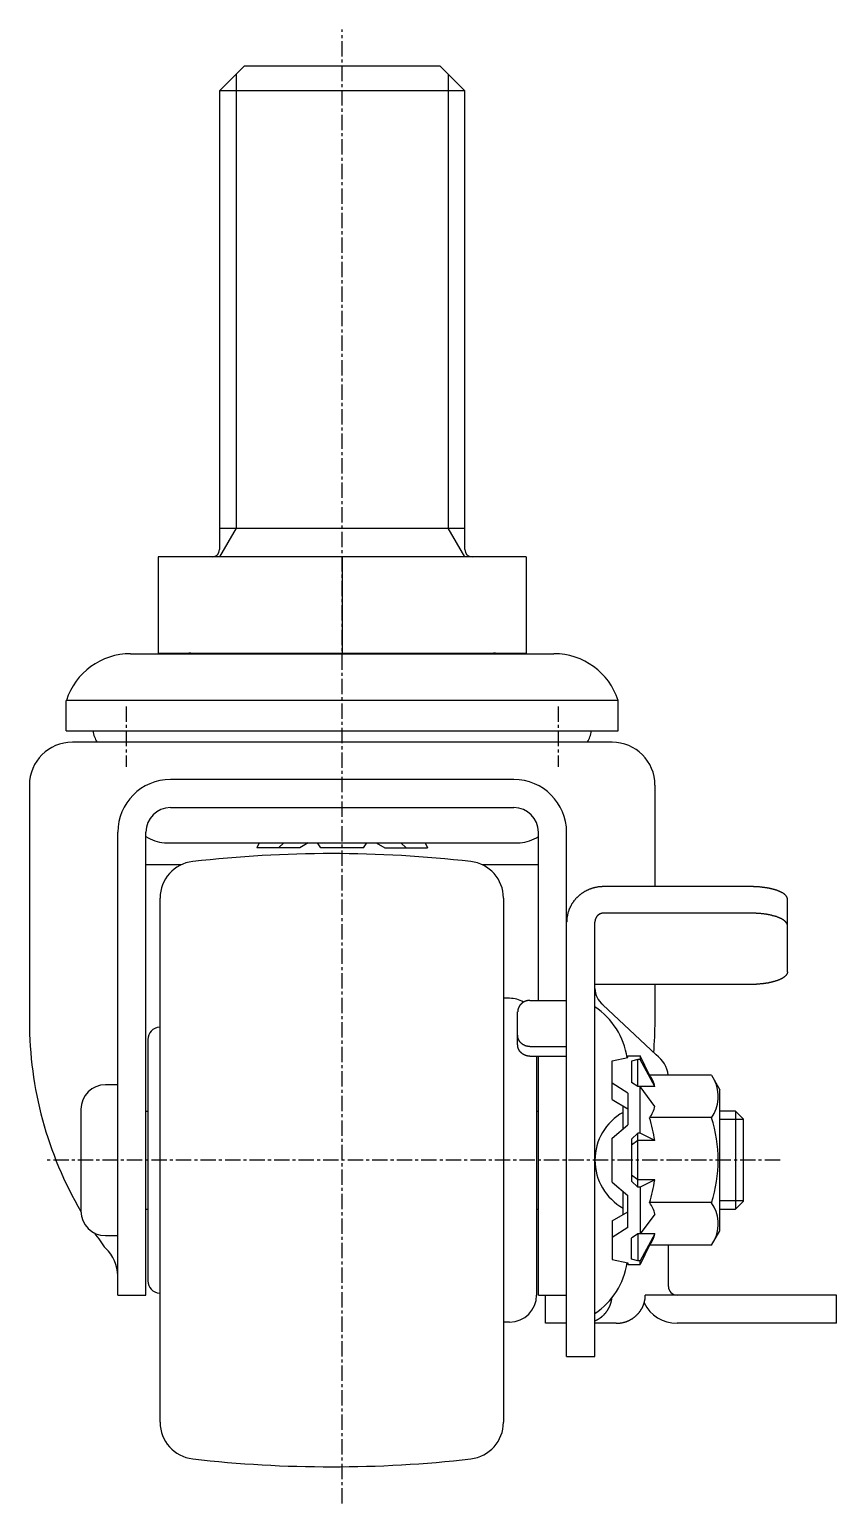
# Model space of a CAD drawing. Extents: x -2807 to -2598, y -941 to -597.
# Drawn here: x -2806.9 to -2741.1, y -833.8 to -713.6 of the extents above; entities that cross this region are included whole.
import ezdxf

# ---------------------------------------------------------------- set-up
doc = ezdxf.new("R2010")
doc.units = 0
doc.linetypes.add('CENTER', pattern=[2, 1.25, -0.25, 0.25, -0.25])
doc.layers.get('0').update_dxf_attribs({"linetype": 'CONTINUOUS'})
doc.layers.add('CENTER', color=1, linetype='CENTER')

msp = doc.modelspace()

# ---------------------------------------------------------------- linework, layer by layer
at = {"color": 7, "linetype": 'CONTINUOUS'}
for p, q in [((-2789.41, -716.59), (-2791.41, -718.59)), ((-2773.41, -716.59), (-2789.41, -716.59)), ((-2771.41, -718.59), (-2773.41, -716.59)), ((-2791.41, -718.59), (-2791.41, -755.99)), ((-2771.41, -718.59), (-2791.41, -718.59)), ((-2771.41, -755.99), (-2771.41, -718.59)), ((-2791.41, -754.24), (-2771.41, -754.24)), ((-2766.41, -756.59), (-2796.41, -756.59)), ((-2796.41, -756.59), (-2796.41, -764.44)), ((-2781.41, -756.59), (-2781.41, -764.44)), ((-2766.41, -756.59), (-2766.41, -764.44)), ((-2796.41, -764.44), (-2766.41, -764.44)), ((-2798.67, -764.49), (-2764.14, -764.49)), ((-2758.91, -768.29), (-2803.91, -768.29)), ((-2803.91, -770.79), (-2803.91, -768.29)), ((-2758.91, -770.79), (-2758.91, -768.29)), ((-2803.91, -770.79), (-2758.91, -770.79)), ((-2759.41, -771.7), (-2803.41, -771.7)), ((-2806.91, -775.2), (-2806.91, -794.46)), ((-2767.41, -774.75), (-2795.41, -774.75)), ((-2755.91, -775.2), (-2755.91, -783.48)), ((-2795.41, -777.04), (-2767.41, -777.04)), ((-2799.71, -816.79), (-2799.71, -779.05)), ((-2797.41, -816.79), (-2797.41, -779.04)), ((-2795.91, -779.92), (-2766.91, -779.92)), ((-2788.18, -779.92), (-2788.36, -780.32)), ((-2786.18, -779.92), (-2786.61, -780.32)), ((-2784.18, -779.92), (-2784.87, -780.32)), ((-2783.15, -780.32), (-2783.41, -779.92)), ((-2779.66, -780.32), (-2779.4, -779.92)), ((-2778.63, -779.92), (-2777.94, -780.32)), ((-2776.63, -779.92), (-2776.2, -780.32)), ((-2774.64, -779.92), (-2774.46, -780.32)), ((-2765.41, -792.76), (-2765.41, -779.04)), ((-2763.11, -821.79), (-2763.11, -779.05)), ((-2784.87, -780.32), (-2788.36, -780.32)), ((-2779.66, -780.32), (-2783.15, -780.32)), ((-2777.94, -780.32), (-2774.46, -780.32)), ((-2794.52, -781.7), (-2797.41, -781.7)), ((-2765.41, -781.7), (-2769.99, -781.7)), ((-2748.11, -783.48), (-2760.11, -783.48)), ((-2796.26, -827.16), (-2796.26, -784.41)), ((-2768.26, -784.41), (-2768.26, -827.16)), ((-2745.11, -790.43), (-2745.11, -784.51)), ((-2748.11, -785.64), (-2760.11, -785.64)), ((-2760.81, -821.79), (-2760.81, -786.38)), ((-2748.11, -791.46), (-2760.81, -791.46)), ((-2755.91, -791.46), (-2755.91, -794.46)), ((-2767.76, -792.59), (-2768.26, -792.59)), ((-2766.11, -792.76), (-2763.11, -792.76)), ((-2755.81, -797.21), (-2760.17, -793.11)), ((-2767.11, -796.37), (-2767.11, -793.7)), ((-2796.26, -794.95), (-2796.31, -794.95)), ((-2797.26, -795.95), (-2797.26, -815.63)), ((-2767.11, -796.52), (-2767.09, -796.52)), ((-2766.11, -796.52), (-2763.11, -796.52)), ((-2766.11, -797.31), (-2763.11, -797.31)), ((-2765.56, -797.31), (-2765.56, -816.79)), ((-2765.41, -816.79), (-2765.41, -797.31)), ((-2759.41, -797.69), (-2758.11, -797.42)), ((-2759.41, -800.84), (-2759.41, -797.69)), ((-2758.11, -797.42), (-2758.11, -797.29)), ((-2758.11, -797.29), (-2757.11, -797.29)), ((-2757.31, -797.58), (-2757.81, -797.72)), ((-2757.81, -797.72), (-2757.81, -799.44)), ((-2757.31, -799.78), (-2757.31, -797.58)), ((-2757.11, -797.58), (-2757.31, -797.58)), ((-2756.34, -798.86), (-2757.11, -797.29)), ((-2757.11, -797.29), (-2757.11, -797.58)), ((-2755.91, -799.79), (-2757.11, -797.58)), ((-2751.29, -798.86), (-2756.34, -798.86)), ((-2751.29, -798.86), (-2750.61, -800.04)), ((-2799.71, -799.64), (-2800.71, -799.64)), ((-2758.11, -800.31), (-2759.41, -799.5)), ((-2758.11, -800.31), (-2758.11, -802.9)), ((-2757.31, -799.78), (-2757.81, -799.44)), ((-2757.11, -799.78), (-2757.31, -799.78)), ((-2755.91, -801.4), (-2757.11, -799.78)), ((-2757.11, -803.59), (-2757.11, -799.78)), ((-2755.91, -799.79), (-2757.1, -799.79)), ((-2750.61, -811.54), (-2750.61, -800.04)), ((-2802.71, -801.64), (-2802.71, -809.94)), ((-2759.41, -800.84), (-2758.11, -801.59)), ((-2758.51, -803.24), (-2758.51, -801.36)), ((-2797.41, -801.79), (-2797.26, -801.79)), ((-2765.56, -801.79), (-2765.41, -801.79)), ((-2759.41, -803.98), (-2758.11, -802.9)), ((-2751.29, -802.32), (-2756.34, -802.32)), ((-2749.33, -801.79), (-2750.61, -801.79)), ((-2749.33, -801.79), (-2749.33, -809.79)), ((-2749.33, -801.79), (-2748.71, -802.41)), ((-2748.71, -802.41), (-2748.71, -809.16)), ((-2759.41, -807.59), (-2759.41, -803.98)), ((-2757.31, -803.59), (-2757.81, -804.08)), ((-2757.81, -804.08), (-2757.81, -807.5)), ((-2757.31, -807.99), (-2757.31, -803.59)), ((-2757.11, -803.59), (-2757.31, -803.59)), ((-2755.92, -804.18), (-2757.11, -803.59)), ((-2757.31, -804.18), (-2757.81, -804.56)), ((-2755.92, -804.18), (-2757.31, -804.18)), ((-2759.41, -807.59), (-2758.11, -808.67)), ((-2757.31, -807.4), (-2757.81, -807.01)), ((-2757.31, -807.99), (-2757.81, -807.5)), ((-2755.92, -807.4), (-2757.31, -807.4)), ((-2755.92, -807.4), (-2757.11, -807.99)), ((-2758.51, -810.22), (-2758.51, -808.34)), ((-2758.11, -811.27), (-2758.11, -808.67)), ((-2757.11, -807.99), (-2757.31, -807.99)), ((-2757.11, -807.99), (-2757.11, -811.8)), ((-2797.41, -809.79), (-2797.26, -809.79)), ((-2765.56, -809.79), (-2765.41, -809.79)), ((-2759.41, -810.74), (-2758.11, -809.99)), ((-2751.29, -809.25), (-2756.34, -809.25)), ((-2750.61, -809.79), (-2749.33, -809.79)), ((-2749.33, -809.79), (-2748.71, -809.16)), ((-2759.41, -810.74), (-2759.41, -813.88)), ((-2758.11, -811.27), (-2759.41, -812.08)), ((-2755.91, -810.18), (-2757.11, -811.8)), ((-2800.71, -811.94), (-2799.71, -811.94)), ((-2757.31, -811.8), (-2757.81, -812.14)), ((-2757.81, -813.86), (-2757.81, -812.14)), ((-2757.31, -811.8), (-2757.31, -814)), ((-2757.11, -811.8), (-2757.31, -811.8)), ((-2755.91, -811.79), (-2757.11, -814)), ((-2755.91, -811.79), (-2757.1, -811.79)), ((-2751.29, -812.72), (-2750.61, -811.54)), ((-2756.34, -812.72), (-2757.11, -814.29)), ((-2751.29, -812.72), (-2756.34, -812.72)), ((-2754.81, -816.09), (-2754.81, -812.72)), ((-2759.41, -813.88), (-2758.11, -814.16)), ((-2758.11, -814.16), (-2758.11, -814.29)), ((-2758.11, -814.29), (-2757.11, -814.29)), ((-2757.31, -814), (-2757.81, -813.86)), ((-2757.11, -814), (-2757.31, -814)), ((-2757.11, -814.29), (-2757.11, -814)), ((-2799.71, -816.79), (-2797.41, -816.79)), ((-2796.26, -816.63), (-2796.31, -816.63)), ((-2765.41, -816.79), (-2763.11, -816.79)), ((-2764.83, -819.09), (-2764.83, -816.79)), ((-2741.11, -816.79), (-2756.7, -816.79)), ((-2741.11, -819.09), (-2741.11, -816.79)), ((-2767.76, -818.99), (-2768.26, -818.99)), ((-2763.11, -819.09), (-2764.83, -819.09)), ((-2759.06, -819.09), (-2760.81, -819.09)), ((-2741.11, -819.09), (-2754.11, -819.09)), ((-2763.11, -821.79), (-2760.81, -821.79))]:
    msp.add_line(p, q, dxfattribs=at)
at = {"color": 3, "linetype": 'CONTINUOUS'}
for p, q in [((-2790.05, -717.23), (-2790.05, -754.24)), ((-2772.76, -717.23), (-2772.76, -754.24)), ((-2790.05, -754.24), (-2791.41, -756.59)), ((-2771.41, -756.59), (-2772.76, -754.24)), ((-2748.71, -802.47), (-2750.61, -802.47)), ((-2748.71, -809.11), (-2750.61, -809.11))]:
    msp.add_line(p, q, dxfattribs=at)
at = {"color": 7, "linetype": 'CONTINUOUS'}
for points in [[(-2760.11, -783.48, 0), (-2760.14, -783.48, 0), (-2760.18, -783.48, 0), (-2760.22, -783.48, 0), (-2760.25, -783.49, 0), (-2760.29, -783.49, 0), (-2760.33, -783.49, 0), (-2760.36, -783.49, 0), (-2760.4, -783.5, 0), (-2760.44, -783.5, 0), (-2760.47, -783.5, 0), (-2760.51, -783.51, 0), (-2760.55, -783.51, 0), (-2760.58, -783.52, 0), (-2760.62, -783.52, 0), (-2760.65, -783.53, 0), (-2760.69, -783.54, 0), (-2760.73, -783.54, 0), (-2760.76, -783.55, 0), (-2760.8, -783.56, 0), (-2760.83, -783.57, 0), (-2760.87, -783.58, 0), (-2760.91, -783.59, 0), (-2760.94, -783.6, 0), (-2760.98, -783.61, 0), (-2761.01, -783.62, 0), (-2761.05, -783.63, 0), (-2761.08, -783.64, 0), (-2761.12, -783.65, 0), (-2761.15, -783.66, 0), (-2761.18, -783.68, 0), (-2761.22, -783.69, 0), (-2761.25, -783.7, 0), (-2761.29, -783.72, 0), (-2761.32, -783.73, 0), (-2761.35, -783.75, 0), (-2761.39, -783.76, 0), (-2761.42, -783.78, 0), (-2761.45, -783.79, 0), (-2761.49, -783.81, 0), (-2761.52, -783.82, 0), (-2761.55, -783.84, 0), (-2761.58, -783.86, 0), (-2761.62, -783.88, 0), (-2761.65, -783.89, 0), (-2761.68, -783.91, 0), (-2761.71, -783.93, 0), (-2761.74, -783.95, 0), (-2761.77, -783.97, 0), (-2761.8, -783.99, 0), (-2761.83, -784.01, 0), (-2761.86, -784.03, 0), (-2761.89, -784.05, 0), (-2761.92, -784.07, 0), (-2761.95, -784.1, 0), (-2761.98, -784.12, 0), (-2762.01, -784.14, 0), (-2762.04, -784.16, 0), (-2762.06, -784.19, 0), (-2762.09, -784.21, 0), (-2762.12, -784.23, 0), (-2762.15, -784.26, 0), (-2762.17, -784.28, 0), (-2762.2, -784.31, 0), (-2762.23, -784.33, 0), (-2762.25, -784.36, 0), (-2762.28, -784.38, 0), (-2762.3, -784.41, 0), (-2762.33, -784.43, 0), (-2762.35, -784.46, 0), (-2762.38, -784.49, 0), (-2762.4, -784.51, 0), (-2762.42, -784.54, 0), (-2762.45, -784.57, 0), (-2762.47, -784.6, 0), (-2762.49, -784.63, 0), (-2762.51, -784.65, 0), (-2762.54, -784.68, 0), (-2762.56, -784.71, 0), (-2762.58, -784.74, 0), (-2762.6, -784.77, 0), (-2762.62, -784.8, 0), (-2762.64, -784.83, 0), (-2762.66, -784.86, 0), (-2762.68, -784.89, 0), (-2762.7, -784.92, 0), (-2762.72, -784.95, 0), (-2762.73, -784.98, 0), (-2762.75, -785.01, 0), (-2762.77, -785.05, 0), (-2762.78, -785.08, 0), (-2762.8, -785.11, 0), (-2762.82, -785.14, 0), (-2762.83, -785.17, 0), (-2762.85, -785.21, 0), (-2762.86, -785.24, 0), (-2762.88, -785.27, 0), (-2762.89, -785.3, 0), (-2762.9, -785.34, 0), (-2762.92, -785.37, 0), (-2762.93, -785.4, 0), (-2762.94, -785.44, 0), (-2762.95, -785.47, 0), (-2762.97, -785.51, 0), (-2762.98, -785.54, 0), (-2762.99, -785.57, 0), (-2763, -785.61, 0), (-2763.01, -785.64, 0), (-2763.02, -785.68, 0), (-2763.02, -785.71, 0), (-2763.03, -785.75, 0), (-2763.04, -785.78, 0), (-2763.05, -785.82, 0), (-2763.05, -785.85, 0), (-2763.06, -785.89, 0), (-2763.07, -785.92, 0), (-2763.07, -785.96, 0), (-2763.08, -785.99, 0), (-2763.08, -786.03, 0), (-2763.09, -786.06, 0), (-2763.09, -786.1, 0), (-2763.09, -786.13, 0), (-2763.1, -786.17, 0), (-2763.1, -786.2, 0), (-2763.1, -786.24, 0), (-2763.1, -786.27, 0), (-2763.1, -786.31, 0), (-2763.1, -786.35, 0), (-2763.11, -786.38, 0)], [(-2745.11, -784.51, 0), (-2745.11, -784.49, 0), (-2745.11, -784.48, 0), (-2745.11, -784.47, 0), (-2745.11, -784.46, 0), (-2745.11, -784.45, 0), (-2745.11, -784.43, 0), (-2745.12, -784.42, 0), (-2745.12, -784.41, 0), (-2745.12, -784.39, 0), (-2745.13, -784.38, 0), (-2745.13, -784.37, 0), (-2745.14, -784.36, 0), (-2745.14, -784.35, 0), (-2745.15, -784.33, 0), (-2745.16, -784.32, 0), (-2745.16, -784.31, 0), (-2745.17, -784.29, 0), (-2745.18, -784.28, 0), (-2745.19, -784.27, 0), (-2745.2, -784.26, 0), (-2745.2, -784.25, 0), (-2745.21, -784.23, 0), (-2745.22, -784.22, 0), (-2745.23, -784.21, 0), (-2745.25, -784.2, 0), (-2745.26, -784.19, 0), (-2745.27, -784.17, 0), (-2745.28, -784.16, 0), (-2745.29, -784.15, 0), (-2745.31, -784.14, 0), (-2745.32, -784.13, 0), (-2745.33, -784.11, 0), (-2745.35, -784.1, 0), (-2745.36, -784.09, 0), (-2745.38, -784.08, 0), (-2745.39, -784.07, 0), (-2745.41, -784.06, 0), (-2745.43, -784.05, 0), (-2745.44, -784.03, 0), (-2745.46, -784.02, 0), (-2745.48, -784.01, 0), (-2745.49, -784, 0), (-2745.51, -783.99, 0), (-2745.53, -783.98, 0), (-2745.55, -783.97, 0), (-2745.57, -783.96, 0), (-2745.59, -783.95, 0), (-2745.61, -783.94, 0), (-2745.63, -783.93, 0), (-2745.65, -783.92, 0), (-2745.67, -783.91, 0), (-2745.7, -783.9, 0), (-2745.72, -783.89, 0), (-2745.74, -783.88, 0), (-2745.76, -783.87, 0), (-2745.79, -783.86, 0), (-2745.81, -783.85, 0), (-2745.83, -783.84, 0), (-2745.86, -783.83, 0), (-2745.88, -783.82, 0), (-2745.91, -783.81, 0), (-2745.93, -783.8, 0), (-2745.96, -783.79, 0), (-2745.98, -783.78, 0), (-2746.01, -783.77, 0), (-2746.04, -783.76, 0), (-2746.06, -783.76, 0), (-2746.09, -783.75, 0), (-2746.12, -783.74, 0), (-2746.15, -783.73, 0), (-2746.17, -783.72, 0), (-2746.2, -783.72, 0), (-2746.23, -783.71, 0), (-2746.26, -783.7, 0), (-2746.29, -783.69, 0), (-2746.32, -783.68, 0), (-2746.35, -783.68, 0), (-2746.38, -783.67, 0), (-2746.41, -783.66, 0), (-2746.44, -783.65, 0), (-2746.47, -783.65, 0), (-2746.5, -783.64, 0), (-2746.53, -783.63, 0), (-2746.56, -783.63, 0), (-2746.59, -783.62, 0), (-2746.63, -783.61, 0), (-2746.66, -783.61, 0), (-2746.69, -783.6, 0), (-2746.72, -783.6, 0), (-2746.76, -783.59, 0), (-2746.79, -783.59, 0), (-2746.82, -783.58, 0), (-2746.86, -783.58, 0), (-2746.89, -783.57, 0), (-2746.92, -783.57, 0), (-2746.96, -783.56, 0), (-2746.99, -783.55, 0), (-2747.03, -783.55, 0), (-2747.06, -783.55, 0), (-2747.09, -783.54, 0), (-2747.13, -783.54, 0), (-2747.16, -783.53, 0), (-2747.2, -783.53, 0), (-2747.23, -783.53, 0), (-2747.27, -783.52, 0), (-2747.3, -783.52, 0), (-2747.34, -783.52, 0), (-2747.38, -783.51, 0), (-2747.41, -783.51, 0), (-2747.45, -783.51, 0), (-2747.48, -783.5, 0), (-2747.52, -783.5, 0), (-2747.56, -783.5, 0), (-2747.59, -783.5, 0), (-2747.63, -783.5, 0), (-2747.66, -783.49, 0), (-2747.7, -783.49, 0), (-2747.74, -783.49, 0), (-2747.77, -783.49, 0), (-2747.81, -783.49, 0), (-2747.85, -783.49, 0), (-2747.88, -783.48, 0), (-2747.92, -783.48, 0), (-2747.96, -783.48, 0), (-2747.99, -783.48, 0), (-2748.03, -783.48, 0), (-2748.07, -783.48, 0), (-2748.11, -783.48, 0)], [(-2760.11, -785.64, 0), (-2760.11, -785.64, 0), (-2760.12, -785.64, 0), (-2760.13, -785.64, 0), (-2760.14, -785.64, 0), (-2760.15, -785.64, 0), (-2760.16, -785.64, 0), (-2760.17, -785.65, 0), (-2760.17, -785.65, 0), (-2760.18, -785.65, 0), (-2760.19, -785.65, 0), (-2760.2, -785.65, 0), (-2760.21, -785.65, 0), (-2760.22, -785.65, 0), (-2760.22, -785.65, 0), (-2760.23, -785.65, 0), (-2760.24, -785.66, 0), (-2760.25, -785.66, 0), (-2760.26, -785.66, 0), (-2760.27, -785.66, 0), (-2760.28, -785.66, 0), (-2760.28, -785.67, 0), (-2760.29, -785.67, 0), (-2760.3, -785.67, 0), (-2760.31, -785.67, 0), (-2760.32, -785.68, 0), (-2760.32, -785.68, 0), (-2760.33, -785.68, 0), (-2760.34, -785.69, 0), (-2760.35, -785.69, 0), (-2760.36, -785.69, 0), (-2760.37, -785.7, 0), (-2760.37, -785.7, 0), (-2760.38, -785.7, 0), (-2760.39, -785.71, 0), (-2760.4, -785.71, 0), (-2760.4, -785.71, 0), (-2760.41, -785.72, 0), (-2760.42, -785.72, 0), (-2760.43, -785.73, 0), (-2760.44, -785.73, 0), (-2760.44, -785.74, 0), (-2760.45, -785.74, 0), (-2760.46, -785.74, 0), (-2760.46, -785.75, 0), (-2760.47, -785.75, 0), (-2760.48, -785.76, 0), (-2760.49, -785.76, 0), (-2760.49, -785.77, 0), (-2760.5, -785.77, 0), (-2760.51, -785.78, 0), (-2760.52, -785.78, 0), (-2760.52, -785.79, 0), (-2760.53, -785.79, 0), (-2760.54, -785.8, 0), (-2760.54, -785.8, 0), (-2760.55, -785.81, 0), (-2760.56, -785.82, 0), (-2760.56, -785.82, 0), (-2760.57, -785.83, 0), (-2760.58, -785.83, 0), (-2760.58, -785.84, 0), (-2760.59, -785.85, 0), (-2760.59, -785.85, 0), (-2760.6, -785.86, 0), (-2760.61, -785.87, 0), (-2760.61, -785.87, 0), (-2760.62, -785.88, 0), (-2760.62, -785.89, 0), (-2760.63, -785.89, 0), (-2760.64, -785.9, 0), (-2760.64, -785.91, 0), (-2760.65, -785.91, 0), (-2760.65, -785.92, 0), (-2760.66, -785.93, 0), (-2760.66, -785.93, 0), (-2760.67, -785.94, 0), (-2760.67, -785.95, 0), (-2760.68, -785.96, 0), (-2760.68, -785.96, 0), (-2760.69, -785.97, 0), (-2760.69, -785.98, 0), (-2760.7, -785.99, 0), (-2760.7, -785.99, 0), (-2760.71, -786, 0), (-2760.71, -786.01, 0), (-2760.71, -786.02, 0), (-2760.72, -786.03, 0), (-2760.72, -786.03, 0), (-2760.73, -786.04, 0), (-2760.73, -786.05, 0), (-2760.73, -786.06, 0), (-2760.74, -786.07, 0), (-2760.74, -786.07, 0), (-2760.75, -786.08, 0), (-2760.75, -786.09, 0), (-2760.75, -786.1, 0), (-2760.76, -786.11, 0), (-2760.76, -786.12, 0), (-2760.76, -786.12, 0), (-2760.76, -786.13, 0), (-2760.77, -786.14, 0), (-2760.77, -786.15, 0), (-2760.77, -786.16, 0), (-2760.77, -786.17, 0), (-2760.78, -786.18, 0), (-2760.78, -786.18, 0), (-2760.78, -786.19, 0), (-2760.78, -786.2, 0), (-2760.79, -786.21, 0), (-2760.79, -786.22, 0), (-2760.79, -786.23, 0), (-2760.79, -786.24, 0), (-2760.79, -786.25, 0), (-2760.79, -786.26, 0), (-2760.8, -786.26, 0), (-2760.8, -786.27, 0), (-2760.8, -786.28, 0), (-2760.8, -786.29, 0), (-2760.8, -786.3, 0), (-2760.8, -786.31, 0), (-2760.8, -786.32, 0), (-2760.8, -786.33, 0), (-2760.8, -786.34, 0), (-2760.8, -786.35, 0), (-2760.8, -786.36, 0), (-2760.8, -786.36, 0), (-2760.81, -786.37, 0), (-2760.81, -786.38, 0)], [(-2745.11, -786.67, 0), (-2745.11, -786.66, 0), (-2745.11, -786.64, 0), (-2745.11, -786.63, 0), (-2745.11, -786.62, 0), (-2745.11, -786.61, 0), (-2745.11, -786.59, 0), (-2745.12, -786.58, 0), (-2745.12, -786.57, 0), (-2745.12, -786.56, 0), (-2745.13, -786.54, 0), (-2745.13, -786.53, 0), (-2745.14, -786.52, 0), (-2745.14, -786.51, 0), (-2745.15, -786.49, 0), (-2745.16, -786.48, 0), (-2745.16, -786.47, 0), (-2745.17, -786.46, 0), (-2745.18, -786.44, 0), (-2745.19, -786.43, 0), (-2745.2, -786.42, 0), (-2745.2, -786.41, 0), (-2745.21, -786.39, 0), (-2745.22, -786.38, 0), (-2745.23, -786.37, 0), (-2745.25, -786.36, 0), (-2745.26, -786.35, 0), (-2745.27, -786.34, 0), (-2745.28, -786.32, 0), (-2745.29, -786.31, 0), (-2745.31, -786.3, 0), (-2745.32, -786.29, 0), (-2745.33, -786.28, 0), (-2745.35, -786.26, 0), (-2745.36, -786.25, 0), (-2745.38, -786.24, 0), (-2745.39, -786.23, 0), (-2745.41, -786.22, 0), (-2745.43, -786.21, 0), (-2745.44, -786.2, 0), (-2745.46, -786.18, 0), (-2745.48, -786.17, 0), (-2745.49, -786.16, 0), (-2745.51, -786.15, 0), (-2745.53, -786.14, 0), (-2745.55, -786.13, 0), (-2745.57, -786.12, 0), (-2745.59, -786.11, 0), (-2745.61, -786.1, 0), (-2745.63, -786.09, 0), (-2745.65, -786.08, 0), (-2745.67, -786.07, 0), (-2745.7, -786.06, 0), (-2745.72, -786.05, 0), (-2745.74, -786.04, 0), (-2745.76, -786.03, 0), (-2745.79, -786.02, 0), (-2745.81, -786.01, 0), (-2745.83, -786, 0), (-2745.86, -785.99, 0), (-2745.88, -785.98, 0), (-2745.91, -785.97, 0), (-2745.93, -785.96, 0), (-2745.96, -785.95, 0), (-2745.98, -785.94, 0), (-2746.01, -785.93, 0), (-2746.04, -785.93, 0), (-2746.06, -785.92, 0), (-2746.09, -785.91, 0), (-2746.12, -785.9, 0), (-2746.15, -785.89, 0), (-2746.17, -785.88, 0), (-2746.2, -785.88, 0), (-2746.23, -785.87, 0), (-2746.26, -785.86, 0), (-2746.29, -785.85, 0), (-2746.32, -785.85, 0), (-2746.35, -785.84, 0), (-2746.38, -785.83, 0), (-2746.41, -785.82, 0), (-2746.44, -785.82, 0), (-2746.47, -785.81, 0), (-2746.5, -785.8, 0), (-2746.53, -785.79, 0), (-2746.56, -785.79, 0), (-2746.59, -785.78, 0), (-2746.63, -785.78, 0), (-2746.66, -785.77, 0), (-2746.69, -785.76, 0), (-2746.72, -785.76, 0), (-2746.76, -785.75, 0), (-2746.79, -785.75, 0), (-2746.82, -785.74, 0), (-2746.86, -785.74, 0), (-2746.89, -785.73, 0), (-2746.92, -785.73, 0), (-2746.96, -785.72, 0), (-2746.99, -785.72, 0), (-2747.03, -785.71, 0), (-2747.06, -785.71, 0), (-2747.09, -785.7, 0), (-2747.13, -785.7, 0), (-2747.16, -785.7, 0), (-2747.2, -785.69, 0), (-2747.23, -785.69, 0), (-2747.27, -785.68, 0), (-2747.3, -785.68, 0), (-2747.34, -785.68, 0), (-2747.38, -785.67, 0), (-2747.41, -785.67, 0), (-2747.45, -785.67, 0), (-2747.48, -785.66, 0), (-2747.52, -785.66, 0), (-2747.56, -785.66, 0), (-2747.59, -785.66, 0), (-2747.63, -785.66, 0), (-2747.66, -785.65, 0), (-2747.7, -785.65, 0), (-2747.74, -785.65, 0), (-2747.77, -785.65, 0), (-2747.81, -785.65, 0), (-2747.85, -785.65, 0), (-2747.88, -785.65, 0), (-2747.92, -785.64, 0), (-2747.96, -785.64, 0), (-2747.99, -785.64, 0), (-2748.03, -785.64, 0), (-2748.07, -785.64, 0), (-2748.11, -785.64, 0)], [(-2745.11, -790.43, 0), (-2745.11, -790.44, 0), (-2745.11, -790.46, 0), (-2745.11, -790.47, 0), (-2745.11, -790.48, 0), (-2745.11, -790.49, 0), (-2745.11, -790.51, 0), (-2745.12, -790.52, 0), (-2745.12, -790.53, 0), (-2745.12, -790.54, 0), (-2745.13, -790.56, 0), (-2745.13, -790.57, 0), (-2745.14, -790.58, 0), (-2745.14, -790.59, 0), (-2745.15, -790.61, 0), (-2745.16, -790.62, 0), (-2745.16, -790.63, 0), (-2745.17, -790.64, 0), (-2745.18, -790.66, 0), (-2745.19, -790.67, 0), (-2745.2, -790.68, 0), (-2745.2, -790.69, 0), (-2745.21, -790.71, 0), (-2745.22, -790.72, 0), (-2745.23, -790.73, 0), (-2745.25, -790.74, 0), (-2745.26, -790.75, 0), (-2745.27, -790.76, 0), (-2745.28, -790.78, 0), (-2745.29, -790.79, 0), (-2745.31, -790.8, 0), (-2745.32, -790.81, 0), (-2745.33, -790.82, 0), (-2745.35, -790.84, 0), (-2745.36, -790.85, 0), (-2745.38, -790.86, 0), (-2745.39, -790.87, 0), (-2745.41, -790.88, 0), (-2745.43, -790.89, 0), (-2745.44, -790.9, 0), (-2745.46, -790.91, 0), (-2745.48, -790.93, 0), (-2745.49, -790.94, 0), (-2745.51, -790.95, 0), (-2745.53, -790.96, 0), (-2745.55, -790.97, 0), (-2745.57, -790.98, 0), (-2745.59, -790.99, 0), (-2745.61, -791, 0), (-2745.63, -791.01, 0), (-2745.65, -791.02, 0), (-2745.67, -791.03, 0), (-2745.7, -791.04, 0), (-2745.72, -791.05, 0), (-2745.74, -791.06, 0), (-2745.76, -791.07, 0), (-2745.79, -791.08, 0), (-2745.81, -791.09, 0), (-2745.83, -791.1, 0), (-2745.86, -791.11, 0), (-2745.88, -791.12, 0), (-2745.91, -791.13, 0), (-2745.93, -791.14, 0), (-2745.96, -791.15, 0), (-2745.98, -791.16, 0), (-2746.01, -791.17, 0), (-2746.04, -791.17, 0), (-2746.06, -791.18, 0), (-2746.09, -791.19, 0), (-2746.12, -791.2, 0), (-2746.15, -791.21, 0), (-2746.17, -791.22, 0), (-2746.2, -791.22, 0), (-2746.23, -791.23, 0), (-2746.26, -791.24, 0), (-2746.29, -791.25, 0), (-2746.32, -791.25, 0), (-2746.35, -791.26, 0), (-2746.38, -791.27, 0), (-2746.41, -791.28, 0), (-2746.44, -791.28, 0), (-2746.47, -791.29, 0), (-2746.5, -791.3, 0), (-2746.53, -791.3, 0), (-2746.56, -791.31, 0), (-2746.59, -791.32, 0), (-2746.63, -791.32, 0), (-2746.66, -791.33, 0), (-2746.69, -791.34, 0), (-2746.72, -791.34, 0), (-2746.76, -791.35, 0), (-2746.79, -791.35, 0), (-2746.82, -791.36, 0), (-2746.86, -791.36, 0), (-2746.89, -791.37, 0), (-2746.92, -791.37, 0), (-2746.96, -791.38, 0), (-2746.99, -791.38, 0), (-2747.03, -791.39, 0), (-2747.06, -791.39, 0), (-2747.09, -791.4, 0), (-2747.13, -791.4, 0), (-2747.16, -791.41, 0), (-2747.2, -791.41, 0), (-2747.23, -791.41, 0), (-2747.27, -791.42, 0), (-2747.3, -791.42, 0), (-2747.34, -791.42, 0), (-2747.38, -791.43, 0), (-2747.41, -791.43, 0), (-2747.45, -791.43, 0), (-2747.48, -791.43, 0), (-2747.52, -791.44, 0), (-2747.56, -791.44, 0), (-2747.59, -791.44, 0), (-2747.63, -791.44, 0), (-2747.66, -791.45, 0), (-2747.7, -791.45, 0), (-2747.74, -791.45, 0), (-2747.77, -791.45, 0), (-2747.81, -791.45, 0), (-2747.85, -791.45, 0), (-2747.88, -791.46, 0), (-2747.92, -791.46, 0), (-2747.96, -791.46, 0), (-2747.99, -791.46, 0), (-2748.03, -791.46, 0), (-2748.07, -791.46, 0), (-2748.11, -791.46, 0)], [(-2766.11, -792.76, 0), (-2766.12, -792.76, 0), (-2766.13, -792.76, 0), (-2766.14, -792.76, 0), (-2766.15, -792.76, 0), (-2766.17, -792.77, 0), (-2766.18, -792.77, 0), (-2766.19, -792.77, 0), (-2766.2, -792.77, 0), (-2766.22, -792.77, 0), (-2766.23, -792.77, 0), (-2766.24, -792.77, 0), (-2766.25, -792.77, 0), (-2766.26, -792.78, 0), (-2766.28, -792.78, 0), (-2766.29, -792.78, 0), (-2766.3, -792.78, 0), (-2766.31, -792.78, 0), (-2766.32, -792.79, 0), (-2766.34, -792.79, 0), (-2766.35, -792.79, 0), (-2766.36, -792.79, 0), (-2766.37, -792.8, 0), (-2766.38, -792.8, 0), (-2766.4, -792.8, 0), (-2766.41, -792.81, 0), (-2766.42, -792.81, 0), (-2766.43, -792.82, 0), (-2766.44, -792.82, 0), (-2766.45, -792.82, 0), (-2766.47, -792.83, 0), (-2766.48, -792.83, 0), (-2766.49, -792.84, 0), (-2766.5, -792.84, 0), (-2766.51, -792.85, 0), (-2766.52, -792.85, 0), (-2766.53, -792.85, 0), (-2766.54, -792.86, 0), (-2766.55, -792.87, 0), (-2766.57, -792.87, 0), (-2766.58, -792.87, 0), (-2766.59, -792.88, 0), (-2766.6, -792.89, 0), (-2766.61, -792.89, 0), (-2766.62, -792.9, 0), (-2766.63, -792.9, 0), (-2766.64, -792.91, 0), (-2766.65, -792.92, 0), (-2766.66, -792.92, 0), (-2766.67, -792.93, 0), (-2766.68, -792.94, 0), (-2766.69, -792.94, 0), (-2766.7, -792.95, 0), (-2766.71, -792.96, 0), (-2766.72, -792.96, 0), (-2766.73, -792.97, 0), (-2766.74, -792.98, 0), (-2766.75, -792.99, 0), (-2766.76, -792.99, 0), (-2766.77, -793, 0), (-2766.78, -793.01, 0), (-2766.79, -793.01, 0), (-2766.79, -793.02, 0), (-2766.8, -793.03, 0), (-2766.81, -793.04, 0), (-2766.82, -793.05, 0), (-2766.83, -793.06, 0), (-2766.84, -793.06, 0), (-2766.85, -793.07, 0), (-2766.85, -793.08, 0), (-2766.86, -793.09, 0), (-2766.87, -793.1, 0), (-2766.88, -793.11, 0), (-2766.89, -793.12, 0), (-2766.89, -793.13, 0), (-2766.9, -793.13, 0), (-2766.91, -793.14, 0), (-2766.92, -793.15, 0), (-2766.92, -793.16, 0), (-2766.93, -793.17, 0), (-2766.94, -793.18, 0), (-2766.94, -793.19, 0), (-2766.95, -793.2, 0), (-2766.96, -793.21, 0), (-2766.96, -793.22, 0), (-2766.97, -793.23, 0), (-2766.98, -793.24, 0), (-2766.98, -793.25, 0), (-2766.99, -793.26, 0), (-2766.99, -793.27, 0), (-2767, -793.28, 0), (-2767, -793.29, 0), (-2767.01, -793.3, 0), (-2767.01, -793.31, 0), (-2767.02, -793.32, 0), (-2767.02, -793.33, 0), (-2767.03, -793.34, 0), (-2767.03, -793.36, 0), (-2767.04, -793.37, 0), (-2767.04, -793.38, 0), (-2767.05, -793.39, 0), (-2767.05, -793.4, 0), (-2767.05, -793.41, 0), (-2767.06, -793.42, 0), (-2767.06, -793.43, 0), (-2767.07, -793.44, 0), (-2767.07, -793.45, 0), (-2767.07, -793.46, 0), (-2767.08, -793.48, 0), (-2767.08, -793.49, 0), (-2767.08, -793.5, 0), (-2767.08, -793.51, 0), (-2767.09, -793.52, 0), (-2767.09, -793.53, 0), (-2767.09, -793.54, 0), (-2767.09, -793.55, 0), (-2767.09, -793.57, 0), (-2767.1, -793.58, 0), (-2767.1, -793.59, 0), (-2767.1, -793.6, 0), (-2767.1, -793.61, 0), (-2767.1, -793.62, 0), (-2767.1, -793.63, 0), (-2767.1, -793.65, 0), (-2767.1, -793.66, 0), (-2767.1, -793.67, 0), (-2767.1, -793.68, 0), (-2767.11, -793.69, 0), (-2767.11, -793.7, 0)], [(-2766.11, -796.52, 0), (-2766.12, -796.52, 0), (-2766.13, -796.52, 0), (-2766.14, -796.52, 0), (-2766.15, -796.52, 0), (-2766.17, -796.52, 0), (-2766.18, -796.52, 0), (-2766.19, -796.52, 0), (-2766.2, -796.52, 0), (-2766.22, -796.52, 0), (-2766.23, -796.52, 0), (-2766.24, -796.51, 0), (-2766.25, -796.51, 0), (-2766.26, -796.51, 0), (-2766.28, -796.51, 0), (-2766.29, -796.51, 0), (-2766.3, -796.5, 0), (-2766.31, -796.5, 0), (-2766.32, -796.5, 0), (-2766.34, -796.5, 0), (-2766.35, -796.49, 0), (-2766.36, -796.49, 0), (-2766.37, -796.49, 0), (-2766.38, -796.49, 0), (-2766.4, -796.48, 0), (-2766.41, -796.48, 0), (-2766.42, -796.48, 0), (-2766.43, -796.47, 0), (-2766.44, -796.47, 0), (-2766.45, -796.46, 0), (-2766.47, -796.46, 0), (-2766.48, -796.46, 0), (-2766.49, -796.45, 0), (-2766.5, -796.45, 0), (-2766.51, -796.44, 0), (-2766.52, -796.44, 0), (-2766.53, -796.43, 0), (-2766.54, -796.43, 0), (-2766.55, -796.42, 0), (-2766.57, -796.42, 0), (-2766.58, -796.41, 0), (-2766.59, -796.41, 0), (-2766.6, -796.4, 0), (-2766.61, -796.39, 0), (-2766.62, -796.39, 0), (-2766.63, -796.38, 0), (-2766.64, -796.38, 0), (-2766.65, -796.37, 0), (-2766.66, -796.37, 0), (-2766.67, -796.36, 0), (-2766.68, -796.35, 0), (-2766.69, -796.35, 0), (-2766.7, -796.34, 0), (-2766.71, -796.33, 0), (-2766.72, -796.32, 0), (-2766.73, -796.32, 0), (-2766.74, -796.31, 0), (-2766.75, -796.3, 0), (-2766.76, -796.29, 0), (-2766.77, -796.29, 0), (-2766.78, -796.28, 0), (-2766.79, -796.27, 0), (-2766.79, -796.26, 0), (-2766.8, -796.26, 0), (-2766.81, -796.25, 0), (-2766.82, -796.24, 0), (-2766.83, -796.23, 0), (-2766.84, -796.22, 0), (-2766.85, -796.21, 0), (-2766.85, -796.21, 0), (-2766.86, -796.2, 0), (-2766.87, -796.19, 0), (-2766.88, -796.18, 0), (-2766.89, -796.17, 0), (-2766.89, -796.16, 0), (-2766.9, -796.15, 0), (-2766.91, -796.14, 0), (-2766.92, -796.13, 0), (-2766.92, -796.12, 0), (-2766.93, -796.11, 0), (-2766.94, -796.11, 0), (-2766.94, -796.1, 0), (-2766.95, -796.09, 0), (-2766.96, -796.08, 0), (-2766.96, -796.07, 0), (-2766.97, -796.06, 0), (-2766.98, -796.05, 0), (-2766.98, -796.04, 0), (-2766.99, -796.03, 0), (-2766.99, -796.02, 0), (-2767, -796.01, 0), (-2767, -796, 0), (-2767.01, -795.99, 0), (-2767.01, -795.98, 0), (-2767.02, -795.96, 0), (-2767.02, -795.95, 0), (-2767.03, -795.94, 0), (-2767.03, -795.93, 0), (-2767.04, -795.92, 0), (-2767.04, -795.91, 0), (-2767.05, -795.9, 0), (-2767.05, -795.89, 0), (-2767.05, -795.88, 0), (-2767.06, -795.87, 0), (-2767.06, -795.86, 0), (-2767.07, -795.85, 0), (-2767.07, -795.83, 0), (-2767.07, -795.82, 0), (-2767.08, -795.81, 0), (-2767.08, -795.8, 0), (-2767.08, -795.79, 0), (-2767.08, -795.78, 0), (-2767.09, -795.77, 0), (-2767.09, -795.75, 0), (-2767.09, -795.74, 0), (-2767.09, -795.73, 0), (-2767.09, -795.72, 0), (-2767.1, -795.71, 0), (-2767.1, -795.7, 0), (-2767.1, -795.69, 0), (-2767.1, -795.67, 0), (-2767.1, -795.66, 0), (-2767.1, -795.65, 0), (-2767.1, -795.64, 0), (-2767.1, -795.63, 0), (-2767.1, -795.62, 0), (-2767.1, -795.61, 0), (-2767.11, -795.6, 0), (-2767.11, -795.58, 0)], [(-2766.11, -797.31, 0), (-2766.12, -797.31, 0), (-2766.13, -797.31, 0), (-2766.14, -797.31, 0), (-2766.15, -797.31, 0), (-2766.17, -797.31, 0), (-2766.18, -797.31, 0), (-2766.19, -797.31, 0), (-2766.2, -797.3, 0), (-2766.22, -797.3, 0), (-2766.23, -797.3, 0), (-2766.24, -797.3, 0), (-2766.25, -797.3, 0), (-2766.26, -797.3, 0), (-2766.28, -797.3, 0), (-2766.29, -797.29, 0), (-2766.3, -797.29, 0), (-2766.31, -797.29, 0), (-2766.32, -797.29, 0), (-2766.34, -797.28, 0), (-2766.35, -797.28, 0), (-2766.36, -797.28, 0), (-2766.37, -797.28, 0), (-2766.38, -797.27, 0), (-2766.4, -797.27, 0), (-2766.41, -797.27, 0), (-2766.42, -797.26, 0), (-2766.43, -797.26, 0), (-2766.44, -797.25, 0), (-2766.45, -797.25, 0), (-2766.47, -797.25, 0), (-2766.48, -797.24, 0), (-2766.49, -797.24, 0), (-2766.5, -797.23, 0), (-2766.51, -797.23, 0), (-2766.52, -797.22, 0), (-2766.53, -797.22, 0), (-2766.54, -797.21, 0), (-2766.55, -797.21, 0), (-2766.57, -797.2, 0), (-2766.58, -797.2, 0), (-2766.59, -797.19, 0), (-2766.6, -797.19, 0), (-2766.61, -797.18, 0), (-2766.62, -797.18, 0), (-2766.63, -797.17, 0), (-2766.64, -797.16, 0), (-2766.65, -797.16, 0), (-2766.66, -797.15, 0), (-2766.67, -797.14, 0), (-2766.68, -797.14, 0), (-2766.69, -797.13, 0), (-2766.7, -797.12, 0), (-2766.71, -797.12, 0), (-2766.72, -797.11, 0), (-2766.73, -797.1, 0), (-2766.74, -797.1, 0), (-2766.75, -797.09, 0), (-2766.76, -797.08, 0), (-2766.77, -797.07, 0), (-2766.78, -797.07, 0), (-2766.79, -797.06, 0), (-2766.79, -797.05, 0), (-2766.8, -797.04, 0), (-2766.81, -797.03, 0), (-2766.82, -797.03, 0), (-2766.83, -797.02, 0), (-2766.84, -797.01, 0), (-2766.85, -797, 0), (-2766.85, -796.99, 0), (-2766.86, -796.98, 0), (-2766.87, -796.98, 0), (-2766.88, -796.97, 0), (-2766.89, -796.96, 0), (-2766.89, -796.95, 0), (-2766.9, -796.94, 0), (-2766.91, -796.93, 0), (-2766.92, -796.92, 0), (-2766.92, -796.91, 0), (-2766.93, -796.9, 0), (-2766.94, -796.89, 0), (-2766.94, -796.88, 0), (-2766.95, -796.87, 0), (-2766.96, -796.86, 0), (-2766.96, -796.85, 0), (-2766.97, -796.84, 0), (-2766.98, -796.83, 0), (-2766.98, -796.82, 0), (-2766.99, -796.81, 0), (-2766.99, -796.8, 0), (-2767, -796.79, 0), (-2767, -796.78, 0), (-2767.01, -796.77, 0), (-2767.01, -796.76, 0), (-2767.02, -796.75, 0), (-2767.02, -796.74, 0), (-2767.03, -796.73, 0), (-2767.03, -796.72, 0), (-2767.04, -796.71, 0), (-2767.04, -796.7, 0), (-2767.05, -796.69, 0), (-2767.05, -796.68, 0), (-2767.05, -796.66, 0), (-2767.06, -796.65, 0), (-2767.06, -796.64, 0), (-2767.07, -796.63, 0), (-2767.07, -796.62, 0), (-2767.07, -796.61, 0), (-2767.08, -796.6, 0), (-2767.08, -796.59, 0), (-2767.08, -796.58, 0), (-2767.08, -796.57, 0), (-2767.09, -796.55, 0), (-2767.09, -796.54, 0), (-2767.09, -796.53, 0), (-2767.09, -796.52, 0), (-2767.09, -796.51, 0), (-2767.1, -796.5, 0), (-2767.1, -796.49, 0), (-2767.1, -796.47, 0), (-2767.1, -796.46, 0), (-2767.1, -796.45, 0), (-2767.1, -796.44, 0), (-2767.1, -796.43, 0), (-2767.1, -796.42, 0), (-2767.1, -796.4, 0), (-2767.1, -796.39, 0), (-2767.11, -796.38, 0), (-2767.11, -796.37, 0)], [(-2760.81, -818.89, 0), (-2760.79, -818.88, 0), (-2760.77, -818.88, 0), (-2760.75, -818.87, 0), (-2760.73, -818.86, 0), (-2760.72, -818.85, 0), (-2760.7, -818.84, 0), (-2760.68, -818.84, 0), (-2760.67, -818.83, 0), (-2760.65, -818.82, 0), (-2760.63, -818.81, 0), (-2760.61, -818.8, 0), (-2760.6, -818.79, 0), (-2760.58, -818.78, 0), (-2760.56, -818.77, 0), (-2760.55, -818.76, 0), (-2760.53, -818.75, 0), (-2760.51, -818.74, 0), (-2760.5, -818.73, 0), (-2760.48, -818.72, 0), (-2760.47, -818.71, 0), (-2760.45, -818.7, 0), (-2760.43, -818.69, 0), (-2760.42, -818.68, 0), (-2760.4, -818.67, 0), (-2760.39, -818.66, 0), (-2760.37, -818.65, 0), (-2760.36, -818.64, 0), (-2760.34, -818.62, 0), (-2760.32, -818.61, 0), (-2760.31, -818.6, 0), (-2760.29, -818.59, 0), (-2760.28, -818.58, 0), (-2760.26, -818.57, 0), (-2760.25, -818.55, 0), (-2760.23, -818.54, 0), (-2760.22, -818.53, 0), (-2760.2, -818.52, 0), (-2760.19, -818.5, 0), (-2760.18, -818.49, 0), (-2760.16, -818.48, 0), (-2760.15, -818.47, 0), (-2760.13, -818.45, 0), (-2760.12, -818.44, 0), (-2760.11, -818.43, 0), (-2760.09, -818.41, 0), (-2760.08, -818.4, 0), (-2760.06, -818.39, 0), (-2760.05, -818.37, 0), (-2760.04, -818.36, 0), (-2760.03, -818.35, 0), (-2760.01, -818.33, 0), (-2760, -818.32, 0), (-2759.99, -818.3, 0), (-2759.97, -818.29, 0), (-2759.96, -818.27, 0), (-2759.95, -818.26, 0), (-2759.94, -818.25, 0), (-2759.92, -818.23, 0), (-2759.91, -818.22, 0), (-2759.9, -818.2, 0), (-2759.89, -818.19, 0), (-2759.88, -818.17, 0), (-2759.87, -818.16, 0), (-2759.85, -818.14, 0), (-2759.84, -818.12, 0), (-2759.83, -818.11, 0), (-2759.82, -818.09, 0), (-2759.81, -818.08, 0), (-2759.8, -818.06, 0), (-2759.79, -818.05, 0), (-2759.78, -818.03, 0), (-2759.77, -818.02, 0), (-2759.76, -818, 0), (-2759.75, -817.98, 0), (-2759.74, -817.97, 0), (-2759.73, -817.95, 0), (-2759.72, -817.93, 0), (-2759.71, -817.92, 0), (-2759.7, -817.9, 0), (-2759.69, -817.88, 0), (-2759.68, -817.87, 0), (-2759.67, -817.85, 0), (-2759.66, -817.84, 0), (-2759.65, -817.82, 0), (-2759.64, -817.8, 0), (-2759.64, -817.78, 0), (-2759.63, -817.77, 0), (-2759.62, -817.75, 0), (-2759.61, -817.73, 0), (-2759.6, -817.72, 0), (-2759.6, -817.7, 0), (-2759.59, -817.68, 0), (-2759.58, -817.66, 0), (-2759.57, -817.64, 0), (-2759.57, -817.63, 0), (-2759.56, -817.61, 0), (-2759.55, -817.59, 0), (-2759.55, -817.58, 0), (-2759.54, -817.56, 0), (-2759.53, -817.54, 0), (-2759.53, -817.52, 0), (-2759.52, -817.5, 0), (-2759.52, -817.49, 0), (-2759.51, -817.47, 0), (-2759.5, -817.45, 0), (-2759.5, -817.43, 0), (-2759.49, -817.41, 0), (-2759.49, -817.39, 0), (-2759.48, -817.38, 0), (-2759.48, -817.36, 0), (-2759.47, -817.34, 0), (-2759.47, -817.32, 0), (-2759.46, -817.3, 0), (-2759.46, -817.28, 0), (-2759.46, -817.27, 0), (-2759.45, -817.25, 0), (-2759.45, -817.23, 0), (-2759.44, -817.21, 0), (-2759.44, -817.19, 0), (-2759.44, -817.17, 0), (-2759.43, -817.15, 0), (-2759.43, -817.14, 0), (-2759.43, -817.12, 0), (-2759.43, -817.1, 0), (-2759.42, -817.08, 0), (-2759.42, -817.06, 0), (-2759.42, -817.04, 0), (-2759.42, -817.02, 0)], [(-2759.06, -819.09, 0), (-2759.03, -819.09, 0), (-2759, -819.09, 0), (-2758.97, -819.09, 0), (-2758.94, -819.09, 0), (-2758.91, -819.09, 0), (-2758.88, -819.08, 0), (-2758.85, -819.08, 0), (-2758.82, -819.08, 0), (-2758.79, -819.08, 0), (-2758.77, -819.07, 0), (-2758.74, -819.07, 0), (-2758.71, -819.06, 0), (-2758.68, -819.06, 0), (-2758.65, -819.05, 0), (-2758.62, -819.05, 0), (-2758.59, -819.04, 0), (-2758.57, -819.04, 0), (-2758.54, -819.03, 0), (-2758.51, -819.03, 0), (-2758.48, -819.02, 0), (-2758.45, -819.01, 0), (-2758.43, -819.01, 0), (-2758.4, -819, 0), (-2758.37, -818.99, 0), (-2758.34, -818.98, 0), (-2758.31, -818.97, 0), (-2758.29, -818.96, 0), (-2758.26, -818.96, 0), (-2758.23, -818.95, 0), (-2758.21, -818.93, 0), (-2758.18, -818.92, 0), (-2758.15, -818.91, 0), (-2758.13, -818.9, 0), (-2758.1, -818.89, 0), (-2758.07, -818.88, 0), (-2758.05, -818.87, 0), (-2758.02, -818.86, 0), (-2757.99, -818.84, 0), (-2757.97, -818.83, 0), (-2757.94, -818.82, 0), (-2757.92, -818.8, 0), (-2757.89, -818.79, 0), (-2757.87, -818.78, 0), (-2757.84, -818.76, 0), (-2757.82, -818.75, 0), (-2757.79, -818.73, 0), (-2757.77, -818.72, 0), (-2757.74, -818.7, 0), (-2757.72, -818.69, 0), (-2757.7, -818.67, 0), (-2757.67, -818.65, 0), (-2757.65, -818.64, 0), (-2757.63, -818.62, 0), (-2757.6, -818.6, 0), (-2757.58, -818.59, 0), (-2757.56, -818.57, 0), (-2757.54, -818.55, 0), (-2757.51, -818.53, 0), (-2757.49, -818.51, 0), (-2757.47, -818.49, 0), (-2757.45, -818.47, 0), (-2757.43, -818.45, 0), (-2757.41, -818.43, 0), (-2757.39, -818.41, 0), (-2757.37, -818.39, 0), (-2757.35, -818.37, 0), (-2757.33, -818.35, 0), (-2757.31, -818.33, 0), (-2757.29, -818.31, 0), (-2757.27, -818.29, 0), (-2757.25, -818.27, 0), (-2757.23, -818.25, 0), (-2757.21, -818.23, 0), (-2757.19, -818.2, 0), (-2757.18, -818.18, 0), (-2757.16, -818.16, 0), (-2757.14, -818.14, 0), (-2757.13, -818.11, 0), (-2757.11, -818.09, 0), (-2757.09, -818.07, 0), (-2757.08, -818.04, 0), (-2757.06, -818.02, 0), (-2757.05, -818, 0), (-2757.03, -817.97, 0), (-2757.02, -817.95, 0), (-2757, -817.92, 0), (-2756.99, -817.9, 0), (-2756.97, -817.87, 0), (-2756.96, -817.85, 0), (-2756.95, -817.82, 0), (-2756.93, -817.8, 0), (-2756.92, -817.77, 0), (-2756.91, -817.75, 0), (-2756.9, -817.72, 0), (-2756.89, -817.7, 0), (-2756.87, -817.67, 0), (-2756.86, -817.64, 0), (-2756.85, -817.62, 0), (-2756.84, -817.59, 0), (-2756.83, -817.56, 0), (-2756.82, -817.54, 0), (-2756.81, -817.51, 0), (-2756.81, -817.48, 0), (-2756.8, -817.46, 0), (-2756.79, -817.43, 0), (-2756.78, -817.4, 0), (-2756.77, -817.38, 0), (-2756.77, -817.35, 0), (-2756.76, -817.32, 0), (-2756.75, -817.29, 0), (-2756.75, -817.26, 0), (-2756.74, -817.24, 0), (-2756.73, -817.21, 0), (-2756.73, -817.18, 0), (-2756.73, -817.15, 0), (-2756.72, -817.13, 0), (-2756.72, -817.1, 0), (-2756.71, -817.07, 0), (-2756.71, -817.04, 0), (-2756.71, -817.01, 0), (-2756.7, -816.99, 0), (-2756.7, -816.96, 0), (-2756.7, -816.93, 0), (-2756.7, -816.9, 0), (-2756.7, -816.87, 0), (-2756.7, -816.84, 0), (-2756.7, -816.82, 0), (-2756.7, -816.79, 0)]]:
    msp.add_polyline3d(points, dxfattribs=at)
for centre, radius, start, end in [((-2792.01, -755.99), 0.6, 270, 0), ((-2770.81, -755.99), 0.6, 180, 270), ((-2793.91, -765.44), 1, 71.8051, 90), ((-2768.91, -765.44), 1, 90, 108.1949), ((-2798.67, -769.99), 5.5, 90, 161.9955), ((-2764.14, -769.99), 5.5, 18.0045, 90), ((-2799.01, -770.27), 2.78, 190.7807, 210.9566), ((-2763.81, -770.27), 2.78, 329.0434, 349.2193), ((-2803.41, -775.2), 3.5, 90, 180), ((-2759.41, -775.2), 3.5, 0, 90), ((-2795.41, -779.05), 4.3, 90, 180), ((-2767.41, -779.05), 4.3, 0, 90), ((-2795.41, -779.04), 2, 90, 180), ((-2767.41, -779.04), 2, 0, 90), ((-2795.37, -775.96), 4, 239.3458, 262.2497), ((-2767.44, -775.96), 4, 277.7503, 300.6542), ((-2782.26, -880.79), 100, 83.4885, 96.5115), ((-2793.26, -784.41), 3, 96.5115, 180), ((-2771.26, -784.41), 3, 0, 83.4885), ((-2759.14, -791.79), 1.66, 180, 232.0442), ((-2767.76, -794.79), 2.2, 59.0962, 90), ((-2764.11, -798.3), 6, 8.2845, 56.633), ((-2776.18, -794.46), 30.73, 180, 210.3105), ((-2786.63, -794.46), 30.73, 355.2337, 0), ((-2796.26, -795.95), 1, 93, 180), ((-2757.22, -799.17), 2.42, 7.3091, 54.1041), ((-2758.87, -800.59), 3.07, 15.1945, 34.3842), ((-2753.82, -800.59), 3.07, 325.6158, 25.6158), ((-2800.71, -801.64), 2, 90, 180), ((-2758.87, -800.59), 3.07, 325.6158, 344.8055), ((-2756.34, -805.79), 4.46, 118.987, 241.013), ((-2767.27, -805.79), 11.46, 8.0616, 17.588), ((-2762.21, -805.79), 11.46, 342.412, 17.588), ((-2767.27, -805.79), 11.46, 342.412, 351.9384), ((-2800.71, -809.94), 2, 180, 270), ((-2758.87, -810.99), 3.07, 15.1945, 34.3842), ((-2753.82, -810.99), 3.07, 334.3842, 34.3842), ((-2776.18, -794.46), 30.73, 214.1929, 217.1128), ((-2758.87, -810.99), 3.07, 325.6158, 344.8055), ((-2802.68, -815.2), 2.97, 0, 47.831), ((-2764.11, -813.28), 6, 303.367, 351.7155), ((-2796.26, -815.63), 1, 180, 267), ((-2754.11, -816.09), 0.7, 180, 270), ((-2767.76, -816.79), 2.2, 270, 0), ((-2754.11, -816.09), 3, 206.554, 270), ((-2793.26, -827.16), 3, 180, 263.4885), ((-2771.26, -827.16), 3, 276.5115, 0), ((-2782.26, -730.79), 100, 263.4885, 276.5115)]:
    msp.add_arc(centre, radius, start, end, dxfattribs=at)
at = {"layer": 'CENTER', "color": 1, "linetype": 'CENTER'}
for p, q in [((-2781.41, -833.79), (-2781.41, -713.59)), ((-2799.01, -768.79), (-2799.01, -773.7)), ((-2763.81, -768.79), (-2763.81, -773.7)), ((-2745.71, -805.79), (-2805.71, -805.79))]:
    msp.add_line(p, q, dxfattribs=at)

doc.saveas('drawing.dxf')
